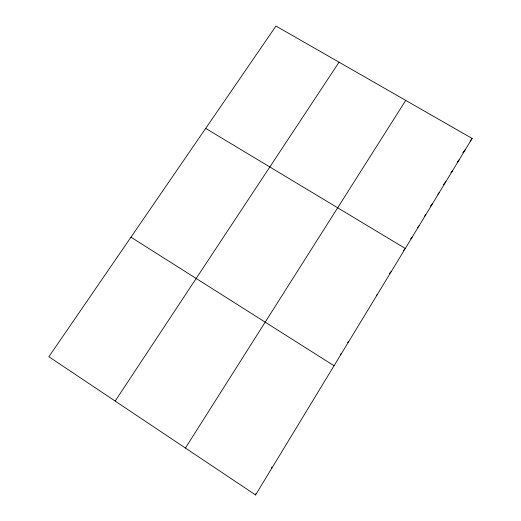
<?xml version="1.0" encoding="UTF-8"?>
<svg xmlns="http://www.w3.org/2000/svg" width="521" height="521" viewBox="0 0 521 521"><rect width="100%" height="100%" fill="white"/><g stroke="black" fill="none" stroke-linecap="round" stroke-linejoin="round"><path stroke-width="0.78" d="M271.702 468.392L271.76 467.103M255.564 494.95L472.137 138.449L275.961 26.05L48.863 356.742L255.564 494.95L255.811 493.647M185.417 448.047L405.729 100.403M115.167 401.072L339.054 62.201M470.157 140.983L472.137 138.449M462.759 152.796L465.637 149.149M457.243 162.239L459.099 159.908M451.004 172.62L452.521 170.738M443.462 184.623L445.904 181.634M437.829 194.307L439.242 192.601M430.47 206.095L432.534 203.633M424.302 216.482L425.787 214.743M417.575 227.553L419.001 225.912M410.581 238.944L412.17 237.159M403.274 250.686L404.791 249.031M389.233 273.571L391.414 271.33M376.383 295.387L377.347 294.482M347.5 342.466L348.673 341.685M340.33 354.267L341.385 353.681M205.684 128.387L405.292 248.478M130.96 237.192L334.052 365.755"/></g></svg>
